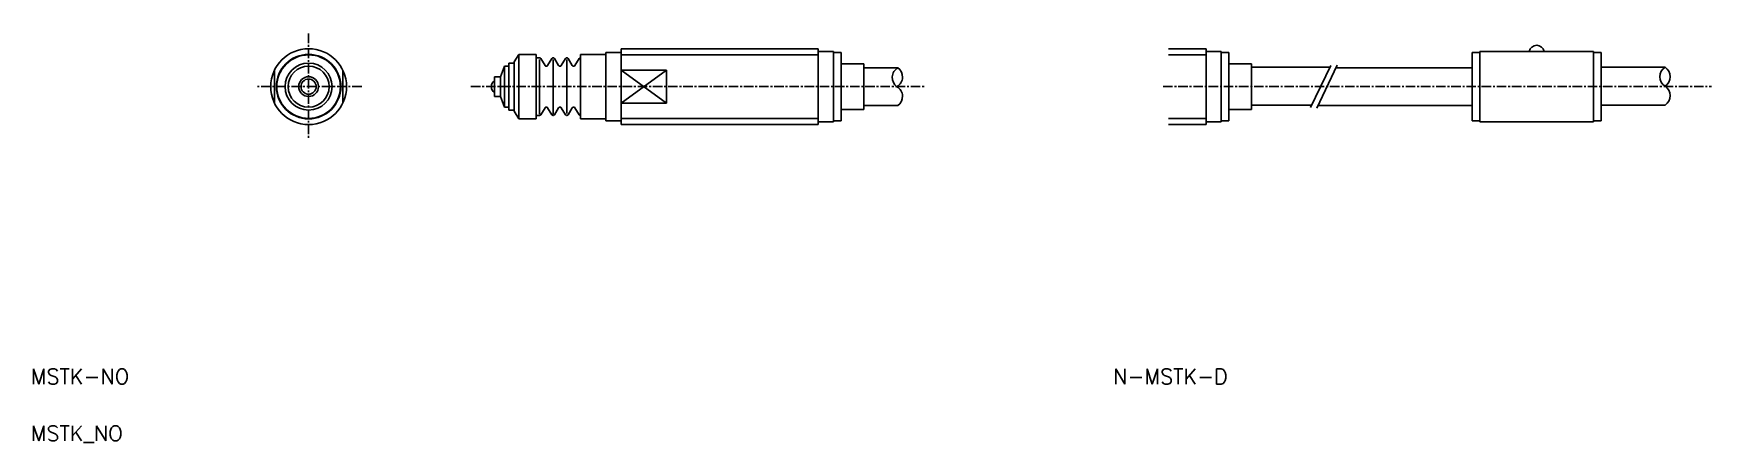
# Model space of a CAD drawing. Extents: x 5 to 227, y 5 to 59.
import ezdxf

# ---------------------------------------------------------------- set-up
doc = ezdxf.new("R2010")
doc.units = 0
doc.linetypes.add('CENTER', pattern=[2, 1.25, -0.25, 0.25, -0.25])
doc.layers.get('0').update_dxf_attribs({"linetype": 'CONTINUOUS'})
doc.layers.add('CENTER', color=1, linetype='CENTER')
doc.styles.get("Standard").update_dxf_attribs({"font": 'txt.shx', "bigfont": 'bigfont.shx'})

msp = doc.modelspace()

# ---------------------------------------------------------------- linework, layer by layer
at = {"color": 7, "linetype": 'CONTINUOUS'}
for p, q in [((68.71, 54.97), (69.31, 55.97)), ((69.31, 47.47), (69.31, 55.97)), ((69.31, 55.97), (71.61, 55.97)), ((71.61, 55.97), (71.61, 47.47)), ((72.05, 55.53), (71.61, 55.53)), ((72.22, 55.43), (72.78, 54.5)), ((73.12, 54.5), (73.68, 55.43)), ((74.02, 55.43), (74.58, 54.5)), ((74.92, 54.5), (75.48, 55.43)), ((75.82, 55.43), (76.38, 54.5)), ((76.72, 54.5), (77.28, 55.43)), ((77.45, 47.47), (77.45, 55.97)), ((77.45, 55.97), (80.81, 55.97)), ((80.81, 56.22), (80.81, 47.22)), ((80.81, 56.22), (82.81, 56.22)), ((108.81, 56.72), (82.81, 56.72)), ((82.81, 56.72), (82.81, 46.72)), ((108.81, 56.72), (108.81, 46.72)), ((110.81, 56.37), (108.81, 56.37)), ((110.81, 56.37), (110.81, 47.07)), ((110.81, 56.22), (111.81, 56.22)), ((111.81, 56.22), (111.81, 47.22)), ((159.94, 56.72), (155.01, 56.72)), ((159.94, 56.72), (159.94, 46.72)), ((161.94, 56.37), (159.94, 56.37)), ((161.94, 56.37), (161.94, 47.07)), ((161.94, 56.22), (162.94, 56.22)), ((162.94, 56.22), (162.94, 47.22)), ((195.04, 56.22), (195.04, 47.22)), ((196.04, 56.22), (195.04, 56.22)), ((196.04, 56.37), (196.04, 47.07)), ((196.04, 56.37), (211.04, 56.37)), ((211.04, 56.37), (211.04, 47.07)), ((211.04, 56.22), (212.04, 56.22)), ((212.04, 56.22), (212.04, 47.22)), ((37.11, 53.9), (37.11, 49.54)), ((46.11, 53.9), (46.11, 49.54)), ((67.42, 54.42), (66.91, 53.02)), ((68.01, 54.42), (67.42, 54.42)), ((67.42, 54.42), (67.42, 49.02)), ((68.71, 54.82), (68.01, 54.82)), ((68.01, 54.82), (68.01, 48.62)), ((68.71, 54.97), (68.71, 48.47)), ((72.05, 55.3), (72.05, 48.11)), ((73.85, 55.3), (73.85, 48.11)), ((75.65, 55.3), (75.65, 48.19)), ((82.81, 53.9), (88.81, 53.9)), ((88.81, 53.9), (88.81, 49.54)), ((111.81, 54.72), (114.81, 54.72)), ((114.81, 54.72), (114.81, 48.72)), ((114.81, 54.22), (119.31, 54.22)), ((162.94, 54.72), (165.94, 54.72)), ((165.94, 54.72), (165.94, 48.72)), ((165.94, 54.28), (176.27, 54.28)), ((165.94, 53.92), (165.94, 49.52)), ((195.04, 54.22), (177.1, 54.22)), ((212.04, 54.28), (220.46, 54.28)), ((66.11, 53.02), (66.11, 50.42)), ((66.91, 53.02), (66.11, 53.02)), ((66.91, 53.02), (66.91, 50.42)), ((66.91, 50.42), (66.11, 50.42)), ((67.42, 49.02), (66.91, 50.42)), ((68.01, 49.02), (67.42, 49.02)), ((72.22, 48), (72.78, 48.93)), ((73.12, 48.93), (73.68, 48)), ((74.02, 48), (74.58, 48.93)), ((74.92, 48.93), (75.48, 48)), ((75.82, 48), (76.38, 48.93)), ((76.72, 48.93), (77.28, 48)), ((82.81, 49.54), (88.81, 49.54)), ((111.81, 48.72), (114.81, 48.72)), ((119.31, 49.22), (114.81, 49.22)), ((162.94, 48.72), (165.94, 48.72)), ((165.94, 49.28), (173.87, 49.28)), ((195.04, 49.22), (174.7, 49.22)), ((212.04, 49.28), (220.46, 49.28)), ((68.71, 48.62), (68.01, 48.62)), ((68.71, 48.47), (69.31, 47.47)), ((69.31, 47.47), (71.61, 47.47)), ((72.05, 47.91), (71.61, 47.91)), ((77.45, 47.47), (80.81, 47.47)), ((80.81, 47.22), (82.81, 47.22)), ((108.81, 46.72), (82.81, 46.72)), ((108.81, 47.07), (110.81, 47.07)), ((110.81, 47.22), (111.81, 47.22)), ((159.94, 46.72), (155.01, 46.72)), ((159.94, 47.07), (161.94, 47.07)), ((161.94, 47.22), (162.94, 47.22)), ((196.04, 47.22), (195.04, 47.22)), ((196.04, 47.07), (211.04, 47.07)), ((211.04, 47.22), (212.04, 47.22))]:
    msp.add_line(p, q, dxfattribs=at)
at = {"color": 3, "linetype": 'CONTINUOUS'}
for p, q in [((82.81, 55.9), (108.81, 55.9)), ((155.01, 55.9), (159.94, 55.9)), ((88.81, 53.9), (82.81, 49.54)), ((82.81, 53.9), (88.81, 49.54)), ((176.38, 54.51), (173.73, 48.99)), ((177.25, 54.55), (174.54, 48.9)), ((82.81, 47.53), (108.81, 47.53)), ((155.01, 47.53), (159.94, 47.53))]:
    msp.add_line(p, q, dxfattribs=at)
at = {"color": 7, "linetype": 'CONTINUOUS'}
for radius in [5, 4.25, 3.1, 2.7, 1.3, 1]:
    msp.add_circle((41.61, 51.72), radius, dxfattribs=at)
at = {"color": 3, "linetype": 'CONTINUOUS'}
msp.add_circle((41.61, 51.72), 4.19, dxfattribs=at)
at = {"color": 7, "linetype": 'CONTINUOUS'}
for centre, radius, start, end in [((72.05, 55.33), 0.2, 30.9638, 90), ((73.85, 55.33), 0.2, 30.9638, 149.0362), ((75.65, 55.33), 0.2, 30.9638, 149.0362), ((77.45, 55.33), 0.2, 90, 149.0362), ((203.54, 56.17), 1, 11.537, 168.463), ((72.95, 54.61), 0.2, 210.9638, 329.0362), ((74.75, 54.61), 0.2, 210.9638, 329.0362), ((76.55, 54.61), 0.2, 210.9638, 329.0362), ((66.71, 51.72), 1, 126.8699, 233.1301), ((72.95, 48.83), 0.2, 30.9638, 149.0362), ((74.75, 48.83), 0.2, 30.9638, 149.0362), ((76.55, 48.83), 0.2, 30.9638, 149.0362), ((72.05, 48.11), 0.2, 270, 329.0362), ((73.85, 48.11), 0.2, 210.9638, 329.0362), ((75.65, 48.11), 0.2, 210.9638, 329.0362), ((77.45, 48.11), 0.2, 210.9638, 270)]:
    msp.add_arc(centre, radius, start, end, dxfattribs=at)
at = {"color": 3, "linetype": 'CONTINUOUS'}
for centre, start, end in [((120.07, 52.92), 120.3141, 233.4559), ((118.42, 53.01), 300.3141, 53.4554), ((221.29, 53.03), 123.5573, 236.4417), ((219.63, 53.03), 303.5573, 56.4417), ((118.42, 50.42), 306.5445, 59.6852), ((219.63, 50.53), 303.5573, 56.4427)]:
    msp.add_arc(centre, 1.5, start, end, dxfattribs=at)
at = {"color": 7, "linetype": 'CONTINUOUS'}
for p in [(165.94, 51.72), (212.04, 51.72)]:
    msp.add_point(p, dxfattribs=at)
at = {"layer": 'CENTER', "color": 1, "linetype": 'CENTER'}
for p, q in [((41.61, 58.72), (41.61, 44.72)), ((48.61, 51.72), (34.61, 51.72)), ((63.01, 51.72), (122.96, 51.72)), ((154.28, 51.72), (226.58, 51.72))]:
    msp.add_line(p, q, dxfattribs=at)

# ---------------------------------------------------------------- texts
at = {"color": 7, "linetype": 'CONTINUOUS'}
for s, p in [('MSTK-NO', (5, 12.5)), ('N-MSTK-D', (147.71, 12.5)), ('MSTK_NO', (5, 5))]:
    msp.add_text(s, height=2, dxfattribs=at).set_placement(p)

doc.saveas('drawing.dxf')
